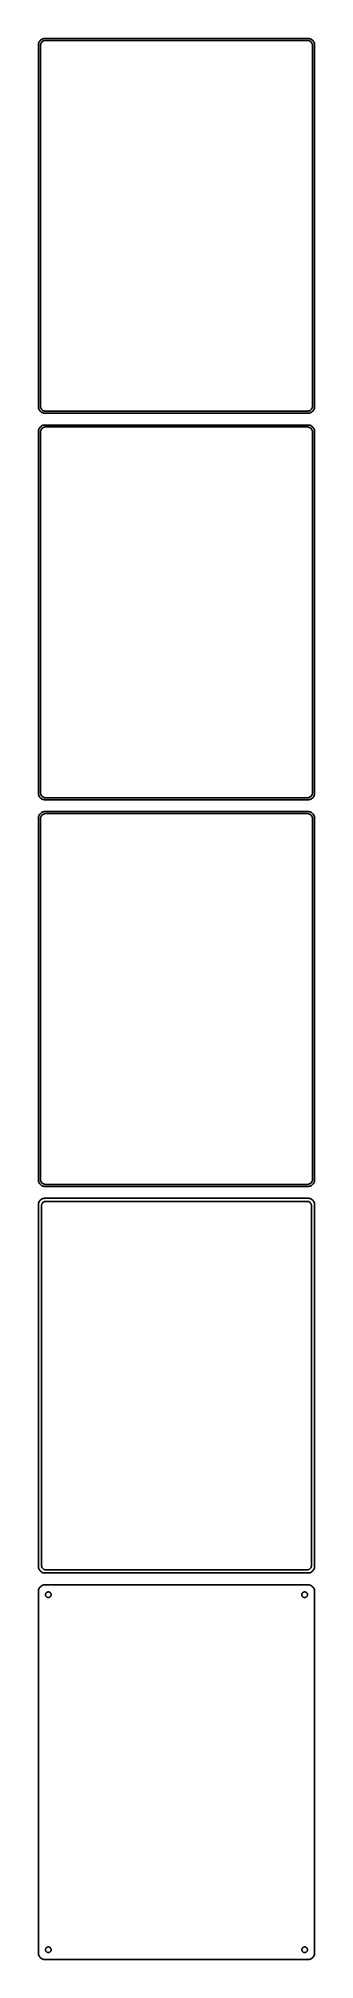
# Model space of a CAD drawing. Header units: metres. Extents: x -105 to 105, y 1328 to 2788.
import ezdxf

# ---------------------------------------------------------------- set-up
doc = ezdxf.new("R2010")
doc.units = ezdxf.units.M

msp = doc.modelspace()

# ---------------------------------------------------------------- linework, layer by layer
for p, q in [((-104.961, 2784.13), (-105, 2783.5)), ((-105, 2783.5), (-105, 2508.5)), ((-104.843, 2784.74), (-104.961, 2784.13)), ((-104.649, 2785.34), (-104.843, 2784.74)), ((-104.382, 2785.91), (-104.649, 2785.34)), ((-104.045, 2786.44), (-104.382, 2785.91)), ((-103.645, 2786.92), (-104.045, 2786.44)), ((-103.187, 2787.35), (-103.645, 2786.92)), ((-103.5, 2783), (-103.468, 2783.5)), ((-103.5, 2509), (-103.5, 2783)), ((-103.468, 2783.5), (-103.374, 2783.99)), ((-103.374, 2783.99), (-103.219, 2784.47)), ((-103.219, 2784.47), (-103.005, 2784.93)), ((-102.679, 2787.72), (-103.187, 2787.35)), ((-103.005, 2784.93), (-102.736, 2785.35)), ((-102.736, 2785.35), (-102.416, 2785.74)), ((-102.129, 2788.02), (-102.679, 2787.72)), ((-102.416, 2785.74), (-102.05, 2786.08)), ((-101.545, 2788.26), (-102.129, 2788.02)), ((-102.05, 2786.08), (-101.643, 2786.38)), ((-101.643, 2786.38), (-101.203, 2786.62)), ((-100.937, 2788.41), (-101.545, 2788.26)), ((-101.203, 2786.62), (-100.736, 2786.8)), ((-100.314, 2788.49), (-100.937, 2788.41)), ((-100.736, 2786.8), (-100.25, 2786.93)), ((100.314, 2788.49), (-100.314, 2788.49)), ((-100.25, 2786.93), (-99.7512, 2786.99)), ((-99.7512, 2786.99), (99.7512, 2786.99)), ((99.7512, 2786.99), (100.25, 2786.93)), ((100.25, 2786.93), (100.736, 2786.8)), ((100.937, 2788.41), (100.314, 2788.49)), ((100.736, 2786.8), (101.203, 2786.62)), ((101.545, 2788.26), (100.937, 2788.41)), ((101.203, 2786.62), (101.643, 2786.38)), ((102.129, 2788.02), (101.545, 2788.26)), ((101.643, 2786.38), (102.05, 2786.08)), ((102.05, 2786.08), (102.416, 2785.74)), ((102.679, 2787.72), (102.129, 2788.02)), ((102.416, 2785.74), (102.736, 2785.35)), ((103.187, 2787.35), (102.679, 2787.72)), ((102.736, 2785.35), (103.005, 2784.93)), ((103.005, 2784.93), (103.219, 2784.47)), ((103.645, 2786.92), (103.187, 2787.35)), ((103.219, 2784.47), (103.374, 2783.99)), ((103.374, 2783.99), (103.468, 2783.5)), ((103.468, 2783.5), (103.5, 2783)), ((103.5, 2783), (103.5, 2509)), ((104.045, 2786.44), (103.645, 2786.92)), ((104.382, 2785.91), (104.045, 2786.44)), ((104.649, 2785.34), (104.382, 2785.91)), ((104.843, 2784.74), (104.649, 2785.34)), ((104.961, 2784.13), (104.843, 2784.74)), ((105, 2783.5), (104.961, 2784.13)), ((105, 2508.5), (105, 2783.5)), ((-105, 2508.5), (-104.961, 2507.87)), ((-104.961, 2507.87), (-104.843, 2507.26)), ((-104.843, 2507.26), (-104.649, 2506.66)), ((-104.649, 2506.66), (-104.382, 2506.09)), ((-104.382, 2506.09), (-104.045, 2505.56)), ((-104.045, 2505.56), (-103.645, 2505.08)), ((-103.645, 2505.08), (-103.187, 2504.65)), ((-103.468, 2508.5), (-103.5, 2509)), ((-103.374, 2508.01), (-103.468, 2508.5)), ((-103.219, 2507.53), (-103.374, 2508.01)), ((-103.005, 2507.07), (-103.219, 2507.53)), ((-103.187, 2504.65), (-102.679, 2504.28)), ((-102.736, 2506.65), (-103.005, 2507.07)), ((-102.416, 2506.26), (-102.736, 2506.65)), ((-102.679, 2504.28), (-102.129, 2503.98)), ((-102.05, 2505.92), (-102.416, 2506.26)), ((-102.129, 2503.98), (-101.545, 2503.74)), ((-101.643, 2505.62), (-102.05, 2505.92)), ((-101.203, 2505.38), (-101.643, 2505.62)), ((-101.545, 2503.74), (-100.937, 2503.59)), ((-100.736, 2505.2), (-101.203, 2505.38)), ((-100.937, 2503.59), (-100.314, 2503.51)), ((-100.25, 2505.07), (-100.736, 2505.2)), ((-100.314, 2503.51), (100.314, 2503.51)), ((-99.7512, 2505.01), (-100.25, 2505.07)), ((99.7512, 2505.01), (-99.7512, 2505.01)), ((100.25, 2505.07), (99.7512, 2505.01)), ((100.736, 2505.2), (100.25, 2505.07)), ((100.314, 2503.51), (100.937, 2503.59)), ((101.203, 2505.38), (100.736, 2505.2)), ((100.937, 2503.59), (101.545, 2503.74)), ((101.643, 2505.62), (101.203, 2505.38)), ((101.545, 2503.74), (102.129, 2503.98)), ((102.05, 2505.92), (101.643, 2505.62)), ((102.416, 2506.26), (102.05, 2505.92)), ((102.129, 2503.98), (102.679, 2504.28)), ((102.736, 2506.65), (102.416, 2506.26)), ((102.679, 2504.28), (103.187, 2504.65)), ((103.005, 2507.07), (102.736, 2506.65)), ((103.219, 2507.53), (103.005, 2507.07)), ((103.187, 2504.65), (103.645, 2505.08)), ((103.374, 2508.01), (103.219, 2507.53)), ((103.468, 2508.5), (103.374, 2508.01)), ((103.5, 2509), (103.468, 2508.5)), ((103.645, 2505.08), (104.045, 2505.56)), ((104.045, 2505.56), (104.382, 2506.09)), ((104.382, 2506.09), (104.649, 2506.66)), ((104.649, 2506.66), (104.843, 2507.26)), ((104.843, 2507.26), (104.961, 2507.87)), ((104.961, 2507.87), (105, 2508.5)), ((-104.961, 2490.13), (-105, 2489.5)), ((-105, 2489.5), (-105, 2214.5)), ((-104.843, 2490.74), (-104.961, 2490.13)), ((-104.649, 2491.34), (-104.843, 2490.74)), ((-104.382, 2491.91), (-104.649, 2491.34)), ((-104.045, 2492.44), (-104.382, 2491.91)), ((-103.645, 2492.92), (-104.045, 2492.44)), ((-103.187, 2493.35), (-103.645, 2492.92)), ((-103.5, 2489), (-103.468, 2489.5)), ((-103.5, 2215), (-103.5, 2489)), ((-103.468, 2489.5), (-103.374, 2489.99)), ((-103.374, 2489.99), (-103.219, 2490.47)), ((-103.219, 2490.47), (-103.005, 2490.93)), ((-102.679, 2493.72), (-103.187, 2493.35)), ((-103.005, 2490.93), (-102.736, 2491.35)), ((-102.736, 2491.35), (-102.416, 2491.74)), ((-102.129, 2494.02), (-102.679, 2493.72)), ((-102.416, 2491.74), (-102.05, 2492.08)), ((-101.545, 2494.26), (-102.129, 2494.02)), ((-102.05, 2492.08), (-101.643, 2492.38)), ((-101.643, 2492.38), (-101.203, 2492.62)), ((-100.937, 2494.41), (-101.545, 2494.26)), ((-101.203, 2492.62), (-100.736, 2492.8)), ((-100.314, 2494.49), (-100.937, 2494.41)), ((-100.736, 2492.8), (-100.25, 2492.93)), ((100.314, 2494.49), (-100.314, 2494.49)), ((-100.25, 2492.93), (-99.7512, 2492.99)), ((-99.7512, 2492.99), (99.7512, 2492.99)), ((99.7512, 2492.99), (100.25, 2492.93)), ((100.25, 2492.93), (100.736, 2492.8)), ((100.937, 2494.41), (100.314, 2494.49)), ((100.736, 2492.8), (101.203, 2492.62)), ((101.545, 2494.26), (100.937, 2494.41)), ((101.203, 2492.62), (101.643, 2492.38)), ((102.129, 2494.02), (101.545, 2494.26)), ((101.643, 2492.38), (102.05, 2492.08)), ((102.05, 2492.08), (102.416, 2491.74)), ((102.679, 2493.72), (102.129, 2494.02)), ((102.416, 2491.74), (102.736, 2491.35)), ((103.187, 2493.35), (102.679, 2493.72)), ((102.736, 2491.35), (103.005, 2490.93)), ((103.005, 2490.93), (103.219, 2490.47)), ((103.645, 2492.92), (103.187, 2493.35)), ((103.219, 2490.47), (103.374, 2489.99)), ((103.374, 2489.99), (103.468, 2489.5)), ((103.468, 2489.5), (103.5, 2489)), ((103.5, 2489), (103.5, 2215)), ((104.045, 2492.44), (103.645, 2492.92)), ((104.382, 2491.91), (104.045, 2492.44)), ((104.649, 2491.34), (104.382, 2491.91)), ((104.843, 2490.74), (104.649, 2491.34)), ((104.961, 2490.13), (104.843, 2490.74)), ((105, 2489.5), (104.961, 2490.13)), ((105, 2214.5), (105, 2489.5)), ((-105, 2214.5), (-104.961, 2213.87)), ((-104.961, 2213.87), (-104.843, 2213.26)), ((-104.843, 2213.26), (-104.649, 2212.66)), ((-104.649, 2212.66), (-104.382, 2212.09)), ((-104.382, 2212.09), (-104.045, 2211.56)), ((-104.045, 2211.56), (-103.645, 2211.08)), ((-103.645, 2211.08), (-103.187, 2210.65)), ((-103.468, 2214.5), (-103.5, 2215)), ((-103.374, 2214.01), (-103.468, 2214.5)), ((-103.219, 2213.53), (-103.374, 2214.01)), ((-103.005, 2213.07), (-103.219, 2213.53)), ((-103.187, 2210.65), (-102.679, 2210.28)), ((-102.736, 2212.65), (-103.005, 2213.07)), ((-102.416, 2212.26), (-102.736, 2212.65)), ((-102.679, 2210.28), (-102.129, 2209.98)), ((-102.05, 2211.92), (-102.416, 2212.26)), ((-102.129, 2209.98), (-101.545, 2209.74)), ((-101.643, 2211.62), (-102.05, 2211.92)), ((-101.203, 2211.38), (-101.643, 2211.62)), ((-101.545, 2209.74), (-100.937, 2209.59)), ((-100.736, 2211.2), (-101.203, 2211.38)), ((-100.937, 2209.59), (-100.314, 2209.51)), ((-100.25, 2211.07), (-100.736, 2211.2)), ((-100.314, 2209.51), (100.314, 2209.51)), ((-99.7512, 2211.01), (-100.25, 2211.07)), ((99.7512, 2211.01), (-99.7512, 2211.01)), ((100.25, 2211.07), (99.7512, 2211.01)), ((100.736, 2211.2), (100.25, 2211.07)), ((100.314, 2209.51), (100.937, 2209.59)), ((101.203, 2211.38), (100.736, 2211.2)), ((100.937, 2209.59), (101.545, 2209.74)), ((101.643, 2211.62), (101.203, 2211.38)), ((101.545, 2209.74), (102.129, 2209.98)), ((102.05, 2211.92), (101.643, 2211.62)), ((102.416, 2212.26), (102.05, 2211.92)), ((102.129, 2209.98), (102.679, 2210.28)), ((102.736, 2212.65), (102.416, 2212.26)), ((102.679, 2210.28), (103.187, 2210.65)), ((103.005, 2213.07), (102.736, 2212.65)), ((103.219, 2213.53), (103.005, 2213.07)), ((103.187, 2210.65), (103.645, 2211.08)), ((103.374, 2214.01), (103.219, 2213.53)), ((103.468, 2214.5), (103.374, 2214.01)), ((103.5, 2215), (103.468, 2214.5)), ((103.645, 2211.08), (104.045, 2211.56)), ((104.045, 2211.56), (104.382, 2212.09)), ((104.382, 2212.09), (104.649, 2212.66)), ((104.649, 2212.66), (104.843, 2213.26)), ((104.843, 2213.26), (104.961, 2213.87)), ((104.961, 2213.87), (105, 2214.5)), ((-104.961, 2196.13), (-105, 2195.5)), ((-105, 2195.5), (-105, 1920.5)), ((-104.843, 2196.74), (-104.961, 2196.13)), ((-104.649, 2197.34), (-104.843, 2196.74)), ((-104.382, 2197.91), (-104.649, 2197.34)), ((-104.045, 2198.44), (-104.382, 2197.91)), ((-103.645, 2198.92), (-104.045, 2198.44)), ((-103.187, 2199.35), (-103.645, 2198.92)), ((-103.5, 2195), (-103.468, 2195.5)), ((-103.5, 1921), (-103.5, 2195)), ((-103.468, 2195.5), (-103.374, 2195.99)), ((-103.374, 2195.99), (-103.219, 2196.47)), ((-103.219, 2196.47), (-103.005, 2196.93)), ((-102.679, 2199.72), (-103.187, 2199.35)), ((-103.005, 2196.93), (-102.736, 2197.35)), ((-102.736, 2197.35), (-102.416, 2197.74)), ((-102.129, 2200.02), (-102.679, 2199.72)), ((-102.416, 2197.74), (-102.05, 2198.08)), ((-101.545, 2200.26), (-102.129, 2200.02)), ((-102.05, 2198.08), (-101.643, 2198.38)), ((-101.643, 2198.38), (-101.203, 2198.62)), ((-100.937, 2200.41), (-101.545, 2200.26)), ((-101.203, 2198.62), (-100.736, 2198.8)), ((-100.314, 2200.49), (-100.937, 2200.41)), ((-100.736, 2198.8), (-100.25, 2198.93)), ((100.314, 2200.49), (-100.314, 2200.49)), ((-100.25, 2198.93), (-99.7512, 2198.99)), ((-99.7512, 2198.99), (99.7512, 2198.99)), ((99.7512, 2198.99), (100.25, 2198.93)), ((100.25, 2198.93), (100.736, 2198.8)), ((100.937, 2200.41), (100.314, 2200.49)), ((100.736, 2198.8), (101.203, 2198.62)), ((101.545, 2200.26), (100.937, 2200.41)), ((101.203, 2198.62), (101.643, 2198.38)), ((102.129, 2200.02), (101.545, 2200.26)), ((101.643, 2198.38), (102.05, 2198.08)), ((102.05, 2198.08), (102.416, 2197.74)), ((102.679, 2199.72), (102.129, 2200.02)), ((102.416, 2197.74), (102.736, 2197.35)), ((103.187, 2199.35), (102.679, 2199.72)), ((102.736, 2197.35), (103.005, 2196.93)), ((103.005, 2196.93), (103.219, 2196.47)), ((103.645, 2198.92), (103.187, 2199.35)), ((103.219, 2196.47), (103.374, 2195.99)), ((103.374, 2195.99), (103.468, 2195.5)), ((103.468, 2195.5), (103.5, 2195)), ((103.5, 2195), (103.5, 1921)), ((104.045, 2198.44), (103.645, 2198.92)), ((104.382, 2197.91), (104.045, 2198.44)), ((104.649, 2197.34), (104.382, 2197.91)), ((104.843, 2196.74), (104.649, 2197.34)), ((104.961, 2196.13), (104.843, 2196.74)), ((105, 2195.5), (104.961, 2196.13)), ((105, 1920.5), (105, 2195.5)), ((-105, 1920.5), (-104.961, 1919.87)), ((-104.961, 1919.87), (-104.843, 1919.26)), ((-104.843, 1919.26), (-104.649, 1918.66)), ((-104.649, 1918.66), (-104.382, 1918.09)), ((-104.382, 1918.09), (-104.045, 1917.56)), ((-104.045, 1917.56), (-103.645, 1917.08)), ((-103.645, 1917.08), (-103.187, 1916.65)), ((-103.468, 1920.5), (-103.5, 1921)), ((-103.374, 1920.01), (-103.468, 1920.5)), ((-103.219, 1919.53), (-103.374, 1920.01)), ((-103.005, 1919.07), (-103.219, 1919.53)), ((-103.187, 1916.65), (-102.679, 1916.28)), ((-102.736, 1918.65), (-103.005, 1919.07)), ((-102.416, 1918.26), (-102.736, 1918.65)), ((-102.679, 1916.28), (-102.129, 1915.98)), ((-102.05, 1917.92), (-102.416, 1918.26)), ((-102.129, 1915.98), (-101.545, 1915.74)), ((-101.643, 1917.62), (-102.05, 1917.92)), ((-101.203, 1917.38), (-101.643, 1917.62)), ((-101.545, 1915.74), (-100.937, 1915.59)), ((-100.736, 1917.2), (-101.203, 1917.38)), ((-100.937, 1915.59), (-100.314, 1915.51)), ((-100.25, 1917.07), (-100.736, 1917.2)), ((-100.314, 1915.51), (100.314, 1915.51)), ((-99.7512, 1917.01), (-100.25, 1917.07)), ((99.7512, 1917.01), (-99.7512, 1917.01)), ((100.25, 1917.07), (99.7512, 1917.01)), ((100.736, 1917.2), (100.25, 1917.07)), ((100.314, 1915.51), (100.937, 1915.59)), ((101.203, 1917.38), (100.736, 1917.2)), ((100.937, 1915.59), (101.545, 1915.74)), ((101.643, 1917.62), (101.203, 1917.38)), ((101.545, 1915.74), (102.129, 1915.98)), ((102.05, 1917.92), (101.643, 1917.62)), ((102.416, 1918.26), (102.05, 1917.92)), ((102.129, 1915.98), (102.679, 1916.28)), ((102.736, 1918.65), (102.416, 1918.26)), ((102.679, 1916.28), (103.187, 1916.65)), ((103.005, 1919.07), (102.736, 1918.65)), ((103.219, 1919.53), (103.005, 1919.07)), ((103.187, 1916.65), (103.645, 1917.08)), ((103.374, 1920.01), (103.219, 1919.53)), ((103.468, 1920.5), (103.374, 1920.01)), ((103.5, 1921), (103.468, 1920.5)), ((103.645, 1917.08), (104.045, 1917.56)), ((104.045, 1917.56), (104.382, 1918.09)), ((104.382, 1918.09), (104.649, 1918.66)), ((104.649, 1918.66), (104.843, 1919.26)), ((104.843, 1919.26), (104.961, 1919.87)), ((104.961, 1919.87), (105, 1920.5)), ((-104.961, 1902.13), (-105, 1901.5)), ((-105, 1901.5), (-105, 1626.5)), ((-104.843, 1902.74), (-104.961, 1902.13)), ((-104.649, 1903.34), (-104.843, 1902.74)), ((-104.382, 1903.91), (-104.649, 1903.34)), ((-104.045, 1904.44), (-104.382, 1903.91)), ((-103.645, 1904.92), (-104.045, 1904.44)), ((-103.187, 1905.35), (-103.645, 1904.92)), ((-102.679, 1905.72), (-103.187, 1905.35)), ((-102.129, 1906.02), (-102.679, 1905.72)), ((-102.613, 1901), (-102.588, 1901.39)), ((-102.613, 1627), (-102.613, 1901)), ((-102.588, 1901.39), (-102.515, 1901.77)), ((-102.515, 1901.77), (-102.394, 1902.15)), ((-102.394, 1902.15), (-102.228, 1902.5)), ((-102.228, 1902.5), (-102.018, 1902.83)), ((-101.545, 1906.26), (-102.129, 1906.02)), ((-102.018, 1902.83), (-101.769, 1903.13)), ((-101.769, 1903.13), (-101.484, 1903.4)), ((-100.937, 1906.41), (-101.545, 1906.26)), ((-101.484, 1903.4), (-101.168, 1903.63)), ((-101.168, 1903.63), (-100.825, 1903.82)), ((-100.314, 1906.49), (-100.937, 1906.41)), ((-100.825, 1903.82), (-100.462, 1903.96)), ((-100.462, 1903.96), (-100.083, 1904.06)), ((100.314, 1906.49), (-100.314, 1906.49)), ((-100.083, 1904.06), (-99.6955, 1904.11)), ((-99.6955, 1904.11), (99.6955, 1904.11)), ((99.6955, 1904.11), (100.083, 1904.06)), ((100.083, 1904.06), (100.462, 1903.96)), ((100.937, 1906.41), (100.314, 1906.49)), ((100.462, 1903.96), (100.825, 1903.82)), ((100.825, 1903.82), (101.168, 1903.63)), ((101.545, 1906.26), (100.937, 1906.41)), ((101.168, 1903.63), (101.484, 1903.4)), ((101.484, 1903.4), (101.769, 1903.13)), ((102.129, 1906.02), (101.545, 1906.26)), ((101.769, 1903.13), (102.018, 1902.83)), ((102.018, 1902.83), (102.228, 1902.5)), ((102.679, 1905.72), (102.129, 1906.02)), ((102.228, 1902.5), (102.394, 1902.15)), ((102.394, 1902.15), (102.515, 1901.77)), ((102.515, 1901.77), (102.588, 1901.39)), ((102.588, 1901.39), (102.613, 1901)), ((102.613, 1901), (102.613, 1627)), ((103.187, 1905.35), (102.679, 1905.72)), ((103.645, 1904.92), (103.187, 1905.35)), ((104.045, 1904.44), (103.645, 1904.92)), ((104.382, 1903.91), (104.045, 1904.44)), ((104.649, 1903.34), (104.382, 1903.91)), ((104.843, 1902.74), (104.649, 1903.34)), ((104.961, 1902.13), (104.843, 1902.74)), ((105, 1901.5), (104.961, 1902.13)), ((105, 1626.5), (105, 1901.5)), ((-105, 1626.5), (-104.961, 1625.87)), ((-104.961, 1625.87), (-104.843, 1625.26)), ((-104.843, 1625.26), (-104.649, 1624.66)), ((-104.649, 1624.66), (-104.382, 1624.09)), ((-104.382, 1624.09), (-104.045, 1623.56)), ((-104.045, 1623.56), (-103.645, 1623.08)), ((-103.645, 1623.08), (-103.187, 1622.65)), ((-103.187, 1622.65), (-102.679, 1622.28)), ((-102.679, 1622.28), (-102.129, 1621.98)), ((-102.588, 1626.61), (-102.613, 1627)), ((-102.515, 1626.23), (-102.588, 1626.61)), ((-102.394, 1625.85), (-102.515, 1626.23)), ((-102.228, 1625.5), (-102.394, 1625.85)), ((-102.018, 1625.17), (-102.228, 1625.5)), ((-102.129, 1621.98), (-101.545, 1621.74)), ((-101.769, 1624.87), (-102.018, 1625.17)), ((-101.484, 1624.6), (-101.769, 1624.87)), ((-101.545, 1621.74), (-100.937, 1621.59)), ((-101.168, 1624.37), (-101.484, 1624.6)), ((-100.825, 1624.18), (-101.168, 1624.37)), ((-100.462, 1624.04), (-100.825, 1624.18)), ((-100.083, 1623.94), (-100.462, 1624.04)), ((-99.6955, 1623.89), (-100.083, 1623.94)), ((99.6955, 1623.89), (-99.6955, 1623.89)), ((100.083, 1623.94), (99.6955, 1623.89)), ((100.462, 1624.04), (100.083, 1623.94)), ((100.825, 1624.18), (100.462, 1624.04)), ((101.168, 1624.37), (100.825, 1624.18)), ((100.937, 1621.59), (101.545, 1621.74)), ((101.484, 1624.6), (101.168, 1624.37)), ((101.769, 1624.87), (101.484, 1624.6)), ((101.545, 1621.74), (102.129, 1621.98)), ((102.018, 1625.17), (101.769, 1624.87)), ((102.228, 1625.5), (102.018, 1625.17)), ((102.129, 1621.98), (102.679, 1622.28)), ((102.394, 1625.85), (102.228, 1625.5)), ((102.515, 1626.23), (102.394, 1625.85)), ((102.588, 1626.61), (102.515, 1626.23)), ((102.613, 1627), (102.588, 1626.61)), ((102.679, 1622.28), (103.187, 1622.65)), ((103.187, 1622.65), (103.645, 1623.08)), ((103.645, 1623.08), (104.045, 1623.56)), ((104.045, 1623.56), (104.382, 1624.09)), ((104.382, 1624.09), (104.649, 1624.66)), ((104.649, 1624.66), (104.843, 1625.26)), ((104.843, 1625.26), (104.961, 1625.87)), ((104.961, 1625.87), (105, 1626.5)), ((-104.961, 1608.13), (-105, 1607.5)), ((-105, 1607.5), (-105, 1332.5)), ((-104.843, 1608.74), (-104.961, 1608.13)), ((-104.649, 1609.34), (-104.843, 1608.74)), ((-104.382, 1609.91), (-104.649, 1609.34)), ((-104.045, 1610.44), (-104.382, 1609.91)), ((-103.645, 1610.92), (-104.045, 1610.44)), ((-103.187, 1611.35), (-103.645, 1610.92)), ((-102.679, 1611.72), (-103.187, 1611.35)), ((-102.129, 1612.02), (-102.679, 1611.72)), ((-101.545, 1612.26), (-102.129, 1612.02)), ((-100.937, 1612.41), (-101.545, 1612.26)), ((-100.937, 1621.59), (-100.314, 1621.51)), ((-100.314, 1612.49), (-100.937, 1612.41)), ((-100.314, 1621.51), (100.314, 1621.51)), ((100.314, 1612.49), (-100.314, 1612.49)), ((-98.1598, 1607.03), (-97.9001, 1607.1)), ((-97.9001, 1607.1), (-97.6341, 1607.13)), ((-97.6341, 1607.13), (-97.3659, 1607.13)), ((-97.3659, 1607.13), (-97.0999, 1607.1)), ((-97.0999, 1607.1), (-96.8401, 1607.03)), ((96.8401, 1607.03), (97.0999, 1607.1)), ((97.0999, 1607.1), (97.3659, 1607.13)), ((97.3659, 1607.13), (97.6341, 1607.13)), ((97.6341, 1607.13), (97.9001, 1607.1)), ((97.9001, 1607.1), (98.1598, 1607.03)), ((100.314, 1621.51), (100.937, 1621.59)), ((100.937, 1612.41), (100.314, 1612.49)), ((101.545, 1612.26), (100.937, 1612.41)), ((102.129, 1612.02), (101.545, 1612.26)), ((102.679, 1611.72), (102.129, 1612.02)), ((103.187, 1611.35), (102.679, 1611.72)), ((103.645, 1610.92), (103.187, 1611.35)), ((104.045, 1610.44), (103.645, 1610.92)), ((104.382, 1609.91), (104.045, 1610.44)), ((104.649, 1609.34), (104.382, 1609.91)), ((104.843, 1608.74), (104.649, 1609.34)), ((104.961, 1608.13), (104.843, 1608.74)), ((105, 1607.5), (104.961, 1608.13)), ((105, 1332.5), (105, 1607.5)), ((-99.6353, 1605), (-99.6185, 1605.27)), ((-99.6185, 1604.73), (-99.6353, 1605)), ((-99.6185, 1605.27), (-99.5682, 1605.53)), ((-99.5682, 1604.47), (-99.6185, 1604.73)), ((-99.5682, 1605.53), (-99.4853, 1605.79)), ((-99.4853, 1604.21), (-99.5682, 1604.47)), ((-99.4853, 1605.79), (-99.3712, 1606.03)), ((-99.3712, 1603.97), (-99.4853, 1604.21)), ((-99.3712, 1606.03), (-99.2275, 1606.26)), ((-99.2275, 1603.74), (-99.3712, 1603.97)), ((-99.2275, 1606.26), (-99.0566, 1606.46)), ((-99.0566, 1603.54), (-99.2275, 1603.74)), ((-99.0566, 1606.46), (-98.8611, 1606.65)), ((-98.8611, 1603.35), (-99.0566, 1603.54)), ((-98.8611, 1606.65), (-98.6441, 1606.8)), ((-98.6441, 1603.2), (-98.8611, 1603.35)), ((-98.6441, 1606.8), (-98.4092, 1606.93)), ((-98.4092, 1603.07), (-98.6441, 1603.2)), ((-98.4092, 1606.93), (-98.1598, 1607.03)), ((-98.1598, 1602.97), (-98.4092, 1603.07)), ((-97.9001, 1602.9), (-98.1598, 1602.97)), ((-97.6341, 1602.87), (-97.9001, 1602.9)), ((-97.3659, 1602.87), (-97.6341, 1602.87)), ((-97.0999, 1602.9), (-97.3659, 1602.87)), ((-96.8401, 1602.97), (-97.0999, 1602.9)), ((-96.8401, 1607.03), (-96.5908, 1606.93)), ((-96.5908, 1603.07), (-96.8401, 1602.97)), ((-96.5908, 1606.93), (-96.3559, 1606.8)), ((-96.3559, 1603.2), (-96.5908, 1603.07)), ((-96.3559, 1606.8), (-96.1389, 1606.65)), ((-96.1389, 1603.35), (-96.3559, 1603.2)), ((-96.1389, 1606.65), (-95.9434, 1606.46)), ((-95.9434, 1603.54), (-96.1389, 1603.35)), ((-95.9434, 1606.46), (-95.7725, 1606.26)), ((-95.7725, 1603.74), (-95.9434, 1603.54)), ((-95.7725, 1606.26), (-95.6288, 1606.03)), ((-95.6288, 1603.97), (-95.7725, 1603.74)), ((-95.6288, 1606.03), (-95.5146, 1605.79)), ((-95.5146, 1604.21), (-95.6288, 1603.97)), ((-95.5146, 1605.79), (-95.4318, 1605.53)), ((-95.4318, 1604.47), (-95.5146, 1604.21)), ((-95.4318, 1605.53), (-95.3815, 1605.27)), ((-95.3815, 1604.73), (-95.4318, 1604.47)), ((-95.3815, 1605.27), (-95.3647, 1605)), ((-95.3647, 1605), (-95.3815, 1604.73)), ((95.3647, 1605), (95.3815, 1605.27)), ((95.3815, 1604.73), (95.3647, 1605)), ((95.3815, 1605.27), (95.4318, 1605.53)), ((95.4318, 1604.47), (95.3815, 1604.73)), ((95.4318, 1605.53), (95.5146, 1605.79)), ((95.5146, 1604.21), (95.4318, 1604.47)), ((95.5146, 1605.79), (95.6288, 1606.03)), ((95.6288, 1603.97), (95.5146, 1604.21)), ((95.6288, 1606.03), (95.7725, 1606.26)), ((95.7725, 1603.74), (95.6288, 1603.97)), ((95.7725, 1606.26), (95.9434, 1606.46)), ((95.9434, 1603.54), (95.7725, 1603.74)), ((95.9434, 1606.46), (96.1389, 1606.65)), ((96.1389, 1603.35), (95.9434, 1603.54)), ((96.1389, 1606.65), (96.3559, 1606.8)), ((96.3559, 1603.2), (96.1389, 1603.35)), ((96.3559, 1606.8), (96.5908, 1606.93)), ((96.5908, 1603.07), (96.3559, 1603.2)), ((96.5908, 1606.93), (96.8401, 1607.03)), ((96.8401, 1602.97), (96.5908, 1603.07)), ((97.0999, 1602.9), (96.8401, 1602.97)), ((97.3659, 1602.87), (97.0999, 1602.9)), ((97.6341, 1602.87), (97.3659, 1602.87)), ((97.9001, 1602.9), (97.6341, 1602.87)), ((98.1598, 1602.97), (97.9001, 1602.9)), ((98.1598, 1607.03), (98.4092, 1606.93)), ((98.4092, 1603.07), (98.1598, 1602.97)), ((98.4092, 1606.93), (98.6441, 1606.8)), ((98.6441, 1603.2), (98.4092, 1603.07)), ((98.6441, 1606.8), (98.8611, 1606.65)), ((98.8611, 1603.35), (98.6441, 1603.2)), ((98.8611, 1606.65), (99.0566, 1606.46)), ((99.0566, 1603.54), (98.8611, 1603.35)), ((99.0566, 1606.46), (99.2275, 1606.26)), ((99.2275, 1603.74), (99.0566, 1603.54)), ((99.2275, 1606.26), (99.3712, 1606.03)), ((99.3712, 1603.97), (99.2275, 1603.74)), ((99.3712, 1606.03), (99.4853, 1605.79)), ((99.4853, 1604.21), (99.3712, 1603.97)), ((99.4853, 1605.79), (99.5682, 1605.53)), ((99.5682, 1604.47), (99.4853, 1604.21)), ((99.5682, 1605.53), (99.6185, 1605.27)), ((99.6185, 1604.73), (99.5682, 1604.47)), ((99.6185, 1605.27), (99.6353, 1605)), ((99.6353, 1605), (99.6185, 1604.73)), ((-105, 1332.5), (-104.961, 1331.87)), ((-104.961, 1331.87), (-104.843, 1331.26)), ((-104.843, 1331.26), (-104.649, 1330.66)), ((-104.649, 1330.66), (-104.382, 1330.09)), ((-104.382, 1330.09), (-104.045, 1329.56)), ((-104.045, 1329.56), (-103.645, 1329.08)), ((-99.6353, 1335), (-99.6185, 1335.27)), ((-99.6185, 1334.73), (-99.6353, 1335)), ((-99.6185, 1335.27), (-99.5682, 1335.53)), ((-99.5682, 1334.47), (-99.6185, 1334.73)), ((-99.5682, 1335.53), (-99.4853, 1335.79)), ((-99.4853, 1334.21), (-99.5682, 1334.47)), ((-99.4853, 1335.79), (-99.3712, 1336.03)), ((-99.3712, 1333.97), (-99.4853, 1334.21)), ((-99.3712, 1336.03), (-99.2275, 1336.26)), ((-99.2275, 1333.74), (-99.3712, 1333.97)), ((-99.2275, 1336.26), (-99.0566, 1336.46)), ((-99.0566, 1333.54), (-99.2275, 1333.74)), ((-99.0566, 1336.46), (-98.8611, 1336.65)), ((-98.8611, 1333.35), (-99.0566, 1333.54)), ((-98.8611, 1336.65), (-98.6441, 1336.8)), ((-98.6441, 1333.2), (-98.8611, 1333.35)), ((-98.6441, 1336.8), (-98.4092, 1336.93)), ((-98.4092, 1333.07), (-98.6441, 1333.2)), ((-98.4092, 1336.93), (-98.1598, 1337.03)), ((-98.1598, 1332.97), (-98.4092, 1333.07)), ((-98.1598, 1337.03), (-97.9001, 1337.1)), ((-97.9001, 1332.9), (-98.1598, 1332.97)), ((-97.9001, 1337.1), (-97.6341, 1337.13)), ((-97.6341, 1332.87), (-97.9001, 1332.9)), ((-97.6341, 1337.13), (-97.3659, 1337.13)), ((-97.3659, 1332.87), (-97.6341, 1332.87)), ((-97.3659, 1337.13), (-97.0999, 1337.1)), ((-97.0999, 1332.9), (-97.3659, 1332.87)), ((-97.0999, 1337.1), (-96.8401, 1337.03)), ((-96.8401, 1332.97), (-97.0999, 1332.9)), ((-96.8401, 1337.03), (-96.5908, 1336.93)), ((-96.5908, 1333.07), (-96.8401, 1332.97)), ((-96.5908, 1336.93), (-96.3559, 1336.8)), ((-96.3559, 1333.2), (-96.5908, 1333.07)), ((-96.3559, 1336.8), (-96.1389, 1336.65)), ((-96.1389, 1333.35), (-96.3559, 1333.2)), ((-96.1389, 1336.65), (-95.9434, 1336.46)), ((-95.9434, 1333.54), (-96.1389, 1333.35)), ((-95.9434, 1336.46), (-95.7725, 1336.26)), ((-95.7725, 1333.74), (-95.9434, 1333.54)), ((-95.7725, 1336.26), (-95.6288, 1336.03)), ((-95.6288, 1333.97), (-95.7725, 1333.74)), ((-95.6288, 1336.03), (-95.5146, 1335.79)), ((-95.5146, 1334.21), (-95.6288, 1333.97)), ((-95.5146, 1335.79), (-95.4318, 1335.53)), ((-95.4318, 1334.47), (-95.5146, 1334.21)), ((-95.4318, 1335.53), (-95.3815, 1335.27)), ((-95.3815, 1334.73), (-95.4318, 1334.47)), ((-95.3815, 1335.27), (-95.3647, 1335)), ((-95.3647, 1335), (-95.3815, 1334.73)), ((95.3647, 1335), (95.3815, 1335.27)), ((95.3815, 1334.73), (95.3647, 1335)), ((95.3815, 1335.27), (95.4318, 1335.53)), ((95.4318, 1334.47), (95.3815, 1334.73)), ((95.4318, 1335.53), (95.5146, 1335.79)), ((95.5146, 1334.21), (95.4318, 1334.47)), ((95.5146, 1335.79), (95.6288, 1336.03)), ((95.6288, 1333.97), (95.5146, 1334.21)), ((95.6288, 1336.03), (95.7725, 1336.26)), ((95.7725, 1333.74), (95.6288, 1333.97)), ((95.7725, 1336.26), (95.9434, 1336.46)), ((95.9434, 1333.54), (95.7725, 1333.74)), ((95.9434, 1336.46), (96.1389, 1336.65)), ((96.1389, 1333.35), (95.9434, 1333.54)), ((96.1389, 1336.65), (96.3559, 1336.8)), ((96.3559, 1333.2), (96.1389, 1333.35)), ((96.3559, 1336.8), (96.5908, 1336.93)), ((96.5908, 1333.07), (96.3559, 1333.2)), ((96.5908, 1336.93), (96.8401, 1337.03)), ((96.8401, 1332.97), (96.5908, 1333.07)), ((96.8401, 1337.03), (97.0999, 1337.1)), ((97.0999, 1332.9), (96.8401, 1332.97)), ((97.0999, 1337.1), (97.3659, 1337.13)), ((97.3659, 1332.87), (97.0999, 1332.9)), ((97.3659, 1337.13), (97.6341, 1337.13)), ((97.6341, 1332.87), (97.3659, 1332.87)), ((97.6341, 1337.13), (97.9001, 1337.1)), ((97.9001, 1332.9), (97.6341, 1332.87)), ((97.9001, 1337.1), (98.1598, 1337.03)), ((98.1598, 1332.97), (97.9001, 1332.9)), ((98.1598, 1337.03), (98.4092, 1336.93)), ((98.4092, 1333.07), (98.1598, 1332.97)), ((98.4092, 1336.93), (98.6441, 1336.8)), ((98.6441, 1333.2), (98.4092, 1333.07)), ((98.6441, 1336.8), (98.8611, 1336.65)), ((98.8611, 1333.35), (98.6441, 1333.2)), ((98.8611, 1336.65), (99.0566, 1336.46)), ((99.0566, 1333.54), (98.8611, 1333.35)), ((99.0566, 1336.46), (99.2275, 1336.26)), ((99.2275, 1333.74), (99.0566, 1333.54)), ((99.2275, 1336.26), (99.3712, 1336.03)), ((99.3712, 1333.97), (99.2275, 1333.74)), ((99.3712, 1336.03), (99.4853, 1335.79)), ((99.4853, 1334.21), (99.3712, 1333.97)), ((99.4853, 1335.79), (99.5682, 1335.53)), ((99.5682, 1334.47), (99.4853, 1334.21)), ((99.5682, 1335.53), (99.6185, 1335.27)), ((99.6185, 1334.73), (99.5682, 1334.47)), ((99.6185, 1335.27), (99.6353, 1335)), ((99.6353, 1335), (99.6185, 1334.73)), ((103.645, 1329.08), (104.045, 1329.56)), ((104.045, 1329.56), (104.382, 1330.09)), ((104.382, 1330.09), (104.649, 1330.66)), ((104.649, 1330.66), (104.843, 1331.26)), ((104.843, 1331.26), (104.961, 1331.87)), ((104.961, 1331.87), (105, 1332.5)), ((-103.645, 1329.08), (-103.187, 1328.65)), ((-103.187, 1328.65), (-102.679, 1328.28)), ((-102.679, 1328.28), (-102.129, 1327.98)), ((-102.129, 1327.98), (-101.545, 1327.74)), ((-101.545, 1327.74), (-100.937, 1327.59)), ((-100.937, 1327.59), (-100.314, 1327.51)), ((-100.314, 1327.51), (100.314, 1327.51)), ((100.314, 1327.51), (100.937, 1327.59)), ((100.937, 1327.59), (101.545, 1327.74)), ((101.545, 1327.74), (102.129, 1327.98)), ((102.129, 1327.98), (102.679, 1328.28)), ((102.679, 1328.28), (103.187, 1328.65)), ((103.187, 1328.65), (103.645, 1329.08))]:
    msp.add_line(p, q)

doc.saveas('drawing.dxf')
